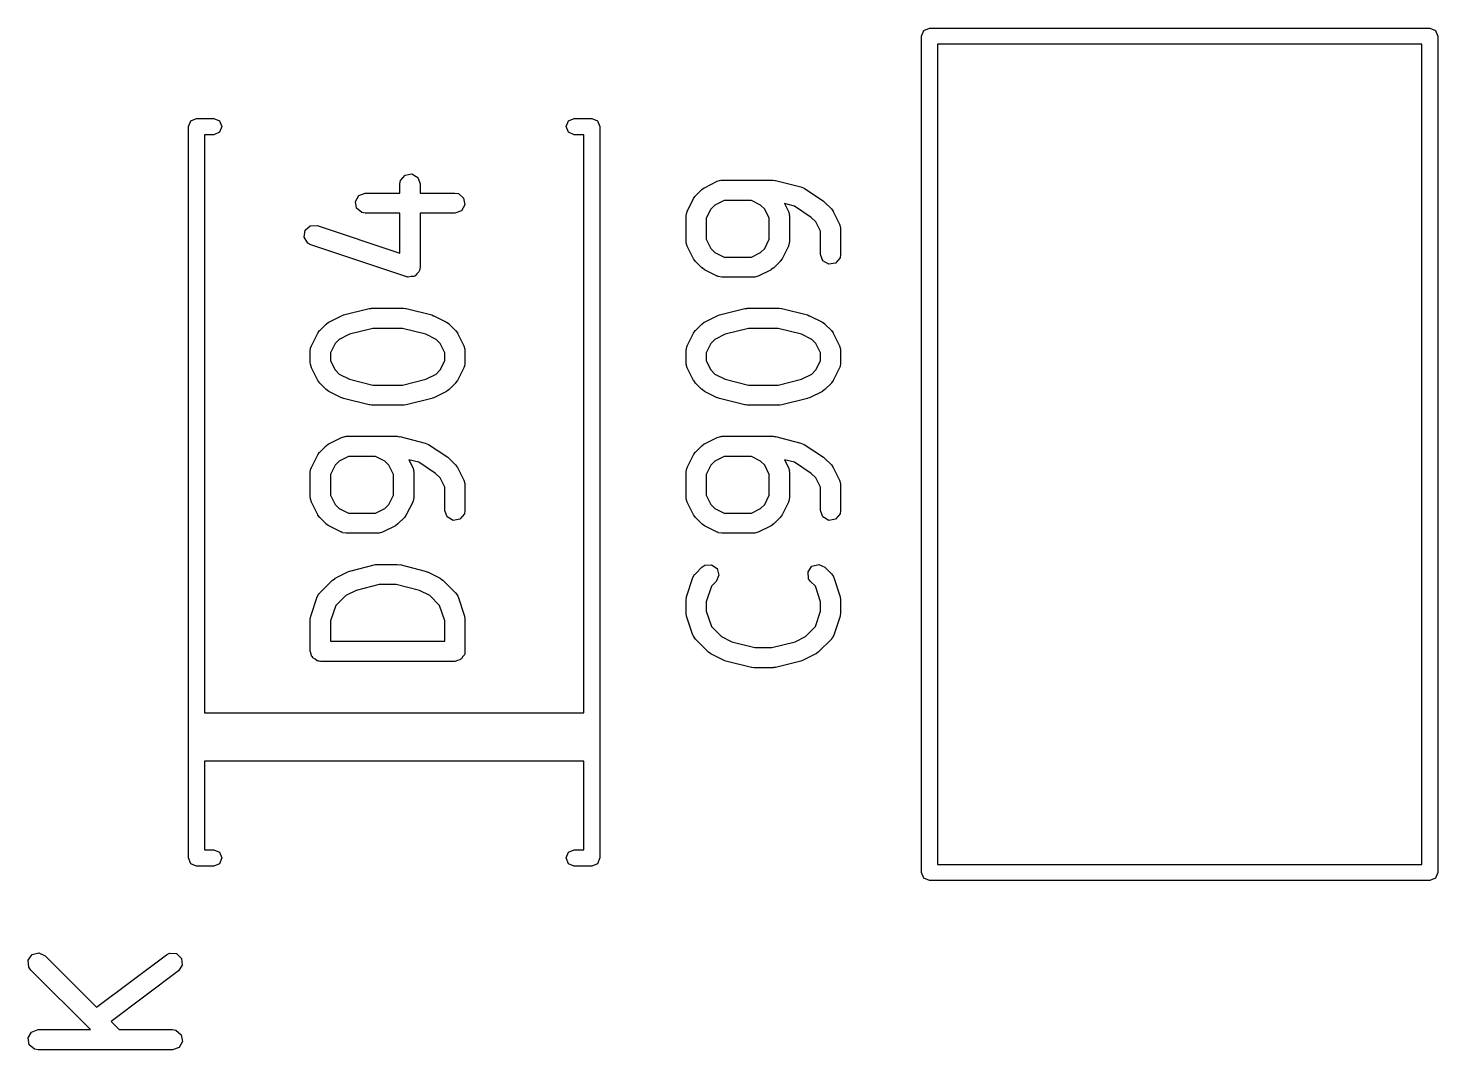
# Model space of a CAD drawing. Extents: x 77.3 to 150, y -138.2 to -51.5.
# Drawn here: x 106.75 to 117.24, y -72.22 to -64.62 of the extents above; entities that cross this region are included whole.
import ezdxf

# ---------------------------------------------------------------- set-up
doc = ezdxf.new("R2010")
doc.units = 0
doc.layers.add('BLACK', color=7, linetype='CONTINUOUS')

msp = doc.modelspace()

# ---------------------------------------------------------------- linework, layer by layer
at = {"layer": 'BLACK', "linetype": 'CONTINUOUS'}
for p, q in [((113.396, -64.68), (113.414, -64.6376)), ((113.396, -70.9), (113.396, -64.68)), ((113.414, -64.6376), (113.456, -64.62)), ((113.456, -64.62), (117.176, -64.62)), ((117.176, -64.62), (117.218, -64.6376)), ((117.218, -64.6376), (117.236, -64.68)), ((117.236, -64.68), (117.236, -70.9)), ((113.516, -64.74), (113.516, -70.84)), ((117.116, -64.74), (113.516, -64.74)), ((117.116, -70.84), (117.116, -64.74)), ((107.962, -65.3096), (108.004, -65.292)), ((108.004, -65.292), (108.134, -65.292)), ((108.134, -65.292), (108.176, -65.3096)), ((110.772, -65.3096), (110.814, -65.292)), ((110.814, -65.292), (110.944, -65.292)), ((110.944, -65.292), (110.986, -65.3096)), ((107.944, -65.352), (107.962, -65.3096)), ((107.944, -70.792), (107.944, -65.352)), ((108.134, -65.412), (108.064, -65.412)), ((108.064, -65.412), (108.064, -69.712)), ((108.176, -65.3944), (108.134, -65.412)), ((108.176, -65.3096), (108.194, -65.352)), ((108.194, -65.352), (108.176, -65.3944)), ((110.754, -65.352), (110.772, -65.3096)), ((110.772, -65.3944), (110.754, -65.352)), ((110.814, -65.412), (110.772, -65.3944)), ((110.884, -65.412), (110.814, -65.412)), ((110.884, -69.712), (110.884, -65.412)), ((110.986, -65.3096), (111.004, -65.352)), ((111.004, -65.352), (111.004, -70.792)), ((109.523, -65.7526), (109.556, -65.7133)), ((109.556, -65.7133), (109.606, -65.7044)), ((109.606, -65.7044), (109.65, -65.7301)), ((109.518, -65.7783), (109.523, -65.7526)), ((109.518, -65.8461), (109.518, -65.7783)), ((109.65, -65.7301), (109.668, -65.7783)), ((109.668, -65.7783), (109.668, -65.8461)), ((111.715, -65.8681), (111.763, -65.8205)), ((111.763, -65.8205), (111.781, -65.8076)), ((111.781, -65.8076), (111.782, -65.8064)), ((111.782, -65.8064), (111.877, -65.7588)), ((111.877, -65.7588), (111.902, -65.7514)), ((111.902, -65.7514), (111.907, -65.7524)), ((111.907, -65.7524), (111.911, -65.7509)), ((111.911, -65.7509), (112.292, -65.7509)), ((112.292, -65.7509), (112.307, -65.7535)), ((112.307, -65.7535), (112.31, -65.7531)), ((112.31, -65.7531), (112.5, -65.8008)), ((112.5, -65.8008), (112.523, -65.811)), ((112.523, -65.811), (112.524, -65.8111)), ((112.524, -65.8111), (112.667, -65.9064)), ((109.186, -65.9081), (109.212, -65.8637)), ((109.195, -65.9586), (109.186, -65.9081)), ((109.212, -65.8637), (109.26, -65.8461)), ((109.26, -65.8461), (109.518, -65.8461)), ((109.668, -65.8461), (109.926, -65.8461)), ((109.926, -65.8461), (109.952, -65.8507)), ((109.952, -65.8507), (109.991, -65.8836)), ((110, -65.9342), (109.975, -65.9786)), ((109.991, -65.8836), (110, -65.9342)), ((111.653, -65.9828), (111.701, -65.8876)), ((111.701, -65.8876), (111.714, -65.8696)), ((111.714, -65.8696), (111.715, -65.8681)), ((111.86, -65.9352), (111.83, -65.9656)), ((111.929, -65.9009), (111.86, -65.9352)), ((112.131, -65.9009), (111.929, -65.9009)), ((112.2, -65.9352), (112.131, -65.9009)), ((112.23, -65.9656), (112.2, -65.9352)), ((112.451, -65.9431), (112.377, -65.9246)), ((112.377, -65.9246), (112.407, -65.9828)), ((112.667, -65.9064), (112.675, -65.9143)), ((112.675, -65.9143), (112.678, -65.9157)), ((112.678, -65.9157), (112.726, -65.9633)), ((109.234, -65.9916), (109.195, -65.9586)), ((109.26, -65.9961), (109.234, -65.9916)), ((109.518, -65.9961), (109.26, -65.9961)), ((109.518, -66.2933), (109.518, -65.9961)), ((109.926, -65.9961), (109.668, -65.9961)), ((109.668, -65.9961), (109.668, -66.3973)), ((109.975, -65.9786), (109.926, -65.9961)), ((111.645, -66.0164), (111.65, -65.9907)), ((111.645, -66.2069), (111.645, -66.0164)), ((111.65, -65.9907), (111.653, -65.9873)), ((111.653, -65.9873), (111.653, -65.9828)), ((111.83, -65.9656), (111.795, -66.0341)), ((111.795, -66.0341), (111.795, -66.1892)), ((112.264, -66.0341), (112.23, -65.9656)), ((112.264, -66.1892), (112.264, -66.0341)), ((112.407, -65.9828), (112.414, -66.0078)), ((112.414, -66.0078), (112.413, -66.0122)), ((112.413, -66.0122), (112.414, -66.0164)), ((112.414, -66.0164), (112.414, -66.2069)), ((112.577, -66.027), (112.451, -65.9431)), ((112.611, -66.0608), (112.577, -66.027)), ((112.726, -65.9633), (112.739, -65.9817)), ((112.739, -65.9817), (112.74, -65.9828)), ((112.74, -65.9828), (112.787, -66.0781)), ((108.805, -66.1743), (108.813, -66.1235)), ((108.813, -66.1235), (108.851, -66.0895)), ((108.851, -66.0895), (108.902, -66.0881)), ((108.902, -66.0881), (109.518, -66.2933)), ((112.645, -66.1293), (112.611, -66.0608)), ((112.645, -66.3021), (112.645, -66.1293)), ((112.787, -66.0781), (112.795, -66.103)), ((112.795, -66.103), (112.794, -66.1074)), ((112.794, -66.1074), (112.795, -66.1116)), ((112.795, -66.1116), (112.795, -66.3021)), ((108.832, -66.218), (108.805, -66.1743)), ((108.855, -66.2304), (108.832, -66.218)), ((109.569, -66.4685), (108.855, -66.2304)), ((111.647, -66.2111), (111.645, -66.2069)), ((111.646, -66.2154), (111.647, -66.2111)), ((111.653, -66.2404), (111.646, -66.2154)), ((111.701, -66.3356), (111.653, -66.2404)), ((111.795, -66.1892), (111.83, -66.2577)), ((112.23, -66.2577), (112.264, -66.1892)), ((112.407, -66.2404), (112.359, -66.3356)), ((112.41, -66.2325), (112.407, -66.2359)), ((112.407, -66.2359), (112.407, -66.2404)), ((112.414, -66.2069), (112.41, -66.2325)), ((111.702, -66.3368), (111.701, -66.3356)), ((111.715, -66.3551), (111.702, -66.3368)), ((111.763, -66.4027), (111.715, -66.3551)), ((111.83, -66.2577), (111.86, -66.2881)), ((111.86, -66.2881), (111.929, -66.3223)), ((111.929, -66.3223), (112.131, -66.3223)), ((112.131, -66.3223), (112.2, -66.2881)), ((112.2, -66.2881), (112.23, -66.2577)), ((112.345, -66.3551), (112.297, -66.4027)), ((112.346, -66.3536), (112.345, -66.3551)), ((112.359, -66.3356), (112.346, -66.3536)), ((112.663, -66.3503), (112.645, -66.3021)), ((112.707, -66.376), (112.663, -66.3503)), ((112.791, -66.3277), (112.758, -66.367)), ((112.795, -66.3021), (112.791, -66.3277)), ((109.644, -66.4466), (109.631, -66.4623)), ((109.659, -66.433), (109.644, -66.4466)), ((109.66, -66.4274), (109.659, -66.433)), ((109.664, -66.423), (109.66, -66.4274)), ((109.668, -66.3973), (109.664, -66.423)), ((111.764, -66.4034), (111.763, -66.4027)), ((111.782, -66.4168), (111.764, -66.4034)), ((111.877, -66.4644), (111.782, -66.4168)), ((112.278, -66.4168), (112.182, -66.4644)), ((112.279, -66.4156), (112.278, -66.4168)), ((112.297, -66.4027), (112.279, -66.4156)), ((112.758, -66.367), (112.707, -66.376)), ((109.575, -66.4683), (109.569, -66.4685)), ((109.58, -66.4712), (109.575, -66.4683)), ((109.6, -66.4676), (109.58, -66.4712)), ((109.621, -66.4671), (109.6, -66.4676)), ((109.625, -66.4633), (109.621, -66.4671)), ((109.631, -66.4623), (109.625, -66.4633)), ((111.882, -66.4649), (111.877, -66.4644)), ((111.885, -66.4678), (111.882, -66.4649)), ((111.911, -66.4723), (111.885, -66.4678)), ((112.149, -66.4723), (111.911, -66.4723)), ((112.153, -66.4708), (112.149, -66.4723)), ((112.158, -66.4718), (112.153, -66.4708)), ((112.182, -66.4644), (112.158, -66.4718)), ((108.988, -66.8064), (109.083, -66.7588)), ((109.083, -66.7588), (109.096, -66.7551)), ((109.096, -66.7551), (109.099, -66.7531)), ((109.099, -66.7531), (109.289, -66.7055)), ((109.289, -66.7055), (109.304, -66.7045)), ((109.304, -66.7045), (109.307, -66.7033)), ((109.307, -66.7033), (109.545, -66.7033)), ((109.545, -66.7033), (109.56, -66.7059)), ((109.56, -66.7059), (109.564, -66.7055)), ((109.564, -66.7055), (109.754, -66.7531)), ((109.754, -66.7531), (109.766, -66.7584)), ((109.766, -66.7584), (109.769, -66.7588)), ((109.769, -66.7588), (109.865, -66.8064)), ((111.782, -66.8064), (111.877, -66.7588)), ((111.877, -66.7588), (111.89, -66.7551)), ((111.89, -66.7551), (111.893, -66.7531)), ((111.893, -66.7531), (112.083, -66.7055)), ((112.083, -66.7055), (112.098, -66.7045)), ((112.098, -66.7045), (112.101, -66.7033)), ((112.101, -66.7033), (112.339, -66.7033)), ((112.339, -66.7033), (112.354, -66.7059)), ((112.354, -66.7059), (112.358, -66.7055)), ((112.358, -66.7055), (112.548, -66.7531)), ((112.548, -66.7531), (112.56, -66.7584)), ((112.56, -66.7584), (112.563, -66.7588)), ((112.563, -66.7588), (112.659, -66.8064)), ((108.907, -66.8876), (108.92, -66.8696)), ((108.92, -66.8696), (108.921, -66.8681)), ((108.921, -66.8681), (108.969, -66.8205)), ((108.969, -66.8205), (108.987, -66.8076)), ((108.987, -66.8076), (108.988, -66.8064)), ((109.317, -66.8533), (109.143, -66.8967)), ((109.536, -66.8533), (109.317, -66.8533)), ((109.71, -66.8967), (109.536, -66.8533)), ((109.865, -66.8064), (109.883, -66.8198)), ((109.883, -66.8198), (109.884, -66.8205)), ((109.884, -66.8205), (109.932, -66.8681)), ((109.932, -66.8681), (109.945, -66.8865)), ((111.701, -66.8876), (111.714, -66.8696)), ((111.714, -66.8696), (111.715, -66.8681)), ((111.715, -66.8681), (111.763, -66.8205)), ((111.763, -66.8205), (111.781, -66.8076)), ((111.781, -66.8076), (111.782, -66.8064)), ((112.111, -66.8533), (111.937, -66.8967)), ((112.33, -66.8533), (112.111, -66.8533)), ((112.504, -66.8967), (112.33, -66.8533)), ((112.659, -66.8064), (112.677, -66.8198)), ((112.677, -66.8198), (112.678, -66.8205)), ((112.678, -66.8205), (112.726, -66.8681)), ((112.726, -66.8681), (112.739, -66.8865)), ((108.859, -66.9828), (108.907, -66.8876)), ((108.859, -66.9873), (108.859, -66.9828)), ((109.036, -66.9656), (109.001, -67.0341)), ((109.066, -66.9352), (109.036, -66.9656)), ((109.143, -66.8967), (109.066, -66.9352)), ((109.787, -66.9352), (109.71, -66.8967)), ((109.817, -66.9656), (109.787, -66.9352)), ((109.851, -67.0341), (109.817, -66.9656)), ((109.945, -66.8865), (109.946, -66.8876)), ((109.946, -66.8876), (109.993, -66.9828)), ((109.993, -66.9828), (110.001, -67.0078)), ((111.653, -66.9828), (111.701, -66.8876)), ((111.653, -66.9873), (111.653, -66.9828)), ((111.83, -66.9656), (111.795, -67.0341)), ((111.86, -66.9352), (111.83, -66.9656)), ((111.937, -66.8967), (111.86, -66.9352)), ((112.581, -66.9352), (112.504, -66.8967)), ((112.611, -66.9656), (112.581, -66.9352)), ((112.645, -67.0341), (112.611, -66.9656)), ((112.739, -66.8865), (112.74, -66.8876)), ((112.74, -66.8876), (112.787, -66.9828)), ((112.787, -66.9828), (112.795, -67.0078)), ((108.851, -67.0164), (108.856, -66.9907)), ((108.851, -67.1116), (108.851, -67.0164)), ((108.856, -66.9907), (108.859, -66.9873)), ((109.001, -67.0341), (109.001, -67.0939)), ((109.851, -67.0939), (109.851, -67.0341)), ((110.001, -67.0078), (110, -67.0122)), ((110, -67.0122), (110.001, -67.0164)), ((110.001, -67.0164), (110.001, -67.1116)), ((111.645, -67.0164), (111.65, -66.9907)), ((111.645, -67.1116), (111.645, -67.0164)), ((111.65, -66.9907), (111.653, -66.9873)), ((111.795, -67.0341), (111.795, -67.0939)), ((112.645, -67.0939), (112.645, -67.0341)), ((112.795, -67.0078), (112.794, -67.0122)), ((112.794, -67.0122), (112.795, -67.0164)), ((112.795, -67.0164), (112.795, -67.1116)), ((108.853, -67.1158), (108.851, -67.1116)), ((108.852, -67.1202), (108.853, -67.1158)), ((108.859, -67.1452), (108.852, -67.1202)), ((108.907, -67.2404), (108.859, -67.1452)), ((109.001, -67.0939), (109.036, -67.1624)), ((109.036, -67.1624), (109.066, -67.1928)), ((109.066, -67.1928), (109.143, -67.2313)), ((109.71, -67.2313), (109.787, -67.1928)), ((109.787, -67.1928), (109.817, -67.1624)), ((109.817, -67.1624), (109.851, -67.0939)), ((109.993, -67.1452), (109.946, -67.2404)), ((109.994, -67.1407), (109.993, -67.1452)), ((109.997, -67.1373), (109.994, -67.1407)), ((110.001, -67.1116), (109.997, -67.1373)), ((111.647, -67.1158), (111.645, -67.1116)), ((111.646, -67.1202), (111.647, -67.1158)), ((111.653, -67.1452), (111.646, -67.1202)), ((111.701, -67.2404), (111.653, -67.1452)), ((111.795, -67.0939), (111.83, -67.1624)), ((111.83, -67.1624), (111.86, -67.1928)), ((111.86, -67.1928), (111.937, -67.2313)), ((112.504, -67.2313), (112.581, -67.1928)), ((112.581, -67.1928), (112.611, -67.1624)), ((112.611, -67.1624), (112.645, -67.0939)), ((112.787, -67.1452), (112.74, -67.2404)), ((112.788, -67.1407), (112.787, -67.1452)), ((112.791, -67.1373), (112.788, -67.1407)), ((112.795, -67.1116), (112.791, -67.1373)), ((108.908, -67.2415), (108.907, -67.2404)), ((108.921, -67.2599), (108.908, -67.2415)), ((108.969, -67.3075), (108.921, -67.2599)), ((109.143, -67.2313), (109.317, -67.2747)), ((109.317, -67.2747), (109.536, -67.2747)), ((109.536, -67.2747), (109.71, -67.2313)), ((109.932, -67.2599), (109.884, -67.3075)), ((109.946, -67.2404), (109.932, -67.2584)), ((109.932, -67.2584), (109.932, -67.2599)), ((111.702, -67.2415), (111.701, -67.2404)), ((111.715, -67.2599), (111.702, -67.2415)), ((111.763, -67.3075), (111.715, -67.2599)), ((111.937, -67.2313), (112.111, -67.2747)), ((112.111, -67.2747), (112.33, -67.2747)), ((112.33, -67.2747), (112.504, -67.2313)), ((112.726, -67.2599), (112.678, -67.3075)), ((112.74, -67.2404), (112.726, -67.2584)), ((112.726, -67.2584), (112.726, -67.2599)), ((108.97, -67.3082), (108.969, -67.3075)), ((108.988, -67.3216), (108.97, -67.3082)), ((109.083, -67.3692), (108.988, -67.3216)), ((109.087, -67.3696), (109.083, -67.3692)), ((109.099, -67.3749), (109.087, -67.3696)), ((109.289, -67.4225), (109.099, -67.3749)), ((109.754, -67.3749), (109.564, -67.4225)), ((109.757, -67.3729), (109.754, -67.3749)), ((109.769, -67.3692), (109.757, -67.3729)), ((109.865, -67.3216), (109.769, -67.3692)), ((109.866, -67.3204), (109.865, -67.3216)), ((109.884, -67.3075), (109.866, -67.3204)), ((111.764, -67.3082), (111.763, -67.3075)), ((111.782, -67.3216), (111.764, -67.3082)), ((111.877, -67.3692), (111.782, -67.3216)), ((111.881, -67.3696), (111.877, -67.3692)), ((111.893, -67.3749), (111.881, -67.3696)), ((112.083, -67.4225), (111.893, -67.3749)), ((112.548, -67.3749), (112.358, -67.4225)), ((112.551, -67.3729), (112.548, -67.3749)), ((112.563, -67.3692), (112.551, -67.3729)), ((112.659, -67.3216), (112.563, -67.3692)), ((112.66, -67.3204), (112.659, -67.3216)), ((112.678, -67.3075), (112.66, -67.3204)), ((109.293, -67.4221), (109.289, -67.4225)), ((109.307, -67.4247), (109.293, -67.4221)), ((109.545, -67.4247), (109.307, -67.4247)), ((109.549, -67.4235), (109.545, -67.4247)), ((109.564, -67.4225), (109.549, -67.4235)), ((112.087, -67.4221), (112.083, -67.4225)), ((112.101, -67.4247), (112.087, -67.4221)), ((112.339, -67.4247), (112.101, -67.4247)), ((112.343, -67.4235), (112.339, -67.4247)), ((112.358, -67.4225), (112.343, -67.4235)), ((108.969, -67.7253), (108.987, -67.7124)), ((108.987, -67.7124), (108.988, -67.7112)), ((108.988, -67.7112), (109.083, -67.6636)), ((109.083, -67.6636), (109.108, -67.6562)), ((109.108, -67.6562), (109.113, -67.6572)), ((109.113, -67.6572), (109.117, -67.6557)), ((109.117, -67.6557), (109.498, -67.6557)), ((109.498, -67.6557), (109.513, -67.6583)), ((109.513, -67.6583), (109.516, -67.6579)), ((109.516, -67.6579), (109.706, -67.7055)), ((109.706, -67.7055), (109.729, -67.7158)), ((109.729, -67.7158), (109.73, -67.7159)), ((109.73, -67.7159), (109.873, -67.8111)), ((111.763, -67.7253), (111.781, -67.7124)), ((111.781, -67.7124), (111.782, -67.7112)), ((111.782, -67.7112), (111.877, -67.6636)), ((111.877, -67.6636), (111.902, -67.6562)), ((111.902, -67.6562), (111.907, -67.6572)), ((111.907, -67.6572), (111.911, -67.6557)), ((111.911, -67.6557), (112.292, -67.6557)), ((112.292, -67.6557), (112.307, -67.6583)), ((112.307, -67.6583), (112.31, -67.6579)), ((112.31, -67.6579), (112.5, -67.7055)), ((112.5, -67.7055), (112.523, -67.7158)), ((112.523, -67.7158), (112.524, -67.7159)), ((112.524, -67.7159), (112.667, -67.8111)), ((108.859, -67.8876), (108.907, -67.7924)), ((108.907, -67.7924), (108.92, -67.7744)), ((108.92, -67.7744), (108.921, -67.7729)), ((108.921, -67.7729), (108.969, -67.7253)), ((109.135, -67.8057), (109.066, -67.8399)), ((109.337, -67.8057), (109.135, -67.8057)), ((109.406, -67.8399), (109.337, -67.8057)), ((109.873, -67.8111), (109.881, -67.819)), ((109.881, -67.819), (109.884, -67.8205)), ((109.884, -67.8205), (109.932, -67.8681)), ((111.653, -67.8876), (111.701, -67.7924)), ((111.701, -67.7924), (111.714, -67.7744)), ((111.714, -67.7744), (111.715, -67.7729)), ((111.715, -67.7729), (111.763, -67.7253)), ((111.929, -67.8057), (111.86, -67.8399)), ((112.131, -67.8057), (111.929, -67.8057)), ((112.2, -67.8399), (112.131, -67.8057)), ((112.667, -67.8111), (112.675, -67.819)), ((112.675, -67.819), (112.678, -67.8205)), ((112.678, -67.8205), (112.726, -67.8681)), ((108.851, -67.9211), (108.856, -67.8955)), ((108.851, -68.1116), (108.851, -67.9211)), ((108.856, -67.8955), (108.859, -67.8921)), ((108.859, -67.8921), (108.859, -67.8876)), ((109.036, -67.8703), (109.001, -67.9388)), ((109.066, -67.8399), (109.036, -67.8703)), ((109.436, -67.8703), (109.406, -67.8399)), ((109.47, -67.9388), (109.436, -67.8703)), ((109.657, -67.8479), (109.583, -67.8294)), ((109.583, -67.8294), (109.613, -67.8876)), ((109.613, -67.8876), (109.62, -67.9126)), ((109.62, -67.9126), (109.619, -67.9169)), ((109.619, -67.9169), (109.62, -67.9211)), ((109.62, -67.9211), (109.62, -68.1116)), ((109.783, -67.9318), (109.657, -67.8479)), ((109.932, -67.8681), (109.945, -67.8865)), ((109.945, -67.8865), (109.946, -67.8876)), ((109.946, -67.8876), (109.993, -67.9828)), ((111.645, -67.9211), (111.65, -67.8955)), ((111.645, -68.1116), (111.645, -67.9211)), ((111.65, -67.8955), (111.653, -67.8921)), ((111.653, -67.8921), (111.653, -67.8876)), ((111.83, -67.8703), (111.795, -67.9388)), ((111.86, -67.8399), (111.83, -67.8703)), ((112.23, -67.8703), (112.2, -67.8399)), ((112.264, -67.9388), (112.23, -67.8703)), ((112.451, -67.8479), (112.377, -67.8294)), ((112.377, -67.8294), (112.407, -67.8876)), ((112.407, -67.8876), (112.414, -67.9126)), ((112.414, -67.9126), (112.413, -67.9169)), ((112.413, -67.9169), (112.414, -67.9211)), ((112.414, -67.9211), (112.414, -68.1116)), ((112.577, -67.9318), (112.451, -67.8479)), ((112.726, -67.8681), (112.739, -67.8865)), ((112.739, -67.8865), (112.74, -67.8876)), ((112.74, -67.8876), (112.787, -67.9828)), ((109.001, -67.9388), (109.001, -68.0939)), ((109.47, -68.0939), (109.47, -67.9388)), ((109.817, -67.9656), (109.783, -67.9318)), ((109.851, -68.0341), (109.817, -67.9656)), ((109.851, -68.2069), (109.851, -68.0341)), ((109.993, -67.9828), (110.001, -68.0078)), ((110.001, -68.0078), (110, -68.0122)), ((110, -68.0122), (110.001, -68.0164)), ((110.001, -68.0164), (110.001, -68.2069)), ((111.795, -67.9388), (111.795, -68.0939)), ((112.264, -68.0939), (112.264, -67.9388)), ((112.611, -67.9656), (112.577, -67.9318)), ((112.645, -68.0341), (112.611, -67.9656)), ((112.645, -68.2069), (112.645, -68.0341)), ((112.787, -67.9828), (112.795, -68.0078)), ((112.795, -68.0078), (112.794, -68.0122)), ((112.794, -68.0122), (112.795, -68.0164)), ((112.795, -68.0164), (112.795, -68.2069)), ((108.853, -68.1158), (108.851, -68.1116)), ((108.852, -68.1202), (108.853, -68.1158)), ((108.859, -68.1452), (108.852, -68.1202)), ((109.001, -68.0939), (109.036, -68.1624)), ((109.436, -68.1624), (109.47, -68.0939)), ((109.616, -68.1373), (109.613, -68.1407)), ((109.62, -68.1116), (109.616, -68.1373)), ((111.647, -68.1158), (111.645, -68.1116)), ((111.646, -68.1202), (111.647, -68.1158)), ((111.653, -68.1452), (111.646, -68.1202)), ((111.795, -68.0939), (111.83, -68.1624)), ((112.23, -68.1624), (112.264, -68.0939)), ((112.41, -68.1373), (112.407, -68.1407)), ((112.414, -68.1116), (112.41, -68.1373)), ((108.907, -68.2404), (108.859, -68.1452)), ((108.908, -68.2415), (108.907, -68.2404)), ((108.921, -68.2599), (108.908, -68.2415)), ((109.036, -68.1624), (109.066, -68.1928)), ((109.066, -68.1928), (109.135, -68.2271)), ((109.135, -68.2271), (109.337, -68.2271)), ((109.337, -68.2271), (109.406, -68.1928)), ((109.406, -68.1928), (109.436, -68.1624)), ((109.565, -68.2404), (109.552, -68.2584)), ((109.613, -68.1452), (109.565, -68.2404)), ((109.613, -68.1407), (109.613, -68.1452)), ((109.869, -68.2551), (109.851, -68.2069)), ((109.997, -68.2325), (109.964, -68.2718)), ((110.001, -68.2069), (109.997, -68.2325)), ((111.701, -68.2404), (111.653, -68.1452)), ((111.702, -68.2415), (111.701, -68.2404)), ((111.715, -68.2599), (111.702, -68.2415)), ((111.83, -68.1624), (111.86, -68.1928)), ((111.86, -68.1928), (111.929, -68.2271)), ((111.929, -68.2271), (112.131, -68.2271)), ((112.131, -68.2271), (112.2, -68.1928)), ((112.2, -68.1928), (112.23, -68.1624)), ((112.359, -68.2404), (112.346, -68.2584)), ((112.407, -68.1452), (112.359, -68.2404)), ((112.407, -68.1407), (112.407, -68.1452)), ((112.663, -68.2551), (112.645, -68.2069)), ((112.791, -68.2325), (112.758, -68.2718)), ((112.795, -68.2069), (112.791, -68.2325)), ((108.969, -68.3075), (108.921, -68.2599)), ((108.97, -68.3082), (108.969, -68.3075)), ((108.988, -68.3216), (108.97, -68.3082)), ((109.083, -68.3692), (108.988, -68.3216)), ((109.484, -68.3216), (109.388, -68.3692)), ((109.485, -68.3204), (109.484, -68.3216)), ((109.503, -68.3075), (109.485, -68.3204)), ((109.551, -68.2599), (109.503, -68.3075)), ((109.552, -68.2584), (109.551, -68.2599)), ((109.913, -68.2807), (109.869, -68.2551)), ((109.964, -68.2718), (109.913, -68.2807)), ((111.763, -68.3075), (111.715, -68.2599)), ((111.764, -68.3082), (111.763, -68.3075)), ((111.782, -68.3216), (111.764, -68.3082)), ((111.877, -68.3692), (111.782, -68.3216)), ((112.278, -68.3216), (112.182, -68.3692)), ((112.279, -68.3204), (112.278, -68.3216)), ((112.297, -68.3075), (112.279, -68.3204)), ((112.345, -68.2599), (112.297, -68.3075)), ((112.346, -68.2584), (112.345, -68.2599)), ((112.707, -68.2807), (112.663, -68.2551)), ((112.758, -68.2718), (112.707, -68.2807)), ((109.088, -68.3697), (109.083, -68.3692)), ((109.091, -68.3726), (109.088, -68.3697)), ((109.117, -68.3771), (109.091, -68.3726)), ((109.355, -68.3771), (109.117, -68.3771)), ((109.359, -68.3756), (109.355, -68.3771)), ((109.364, -68.3766), (109.359, -68.3756)), ((109.388, -68.3692), (109.364, -68.3766)), ((111.882, -68.3697), (111.877, -68.3692)), ((111.885, -68.3726), (111.882, -68.3697)), ((111.911, -68.3771), (111.885, -68.3726)), ((112.149, -68.3771), (111.911, -68.3771)), ((112.153, -68.3756), (112.149, -68.3771)), ((112.158, -68.3766), (112.153, -68.3756)), ((112.182, -68.3692), (112.158, -68.3766)), ((109.036, -68.7112), (109.131, -68.6636)), ((109.131, -68.6636), (109.143, -68.6599)), ((109.143, -68.6599), (109.146, -68.6579)), ((109.146, -68.6579), (109.337, -68.6103)), ((109.337, -68.6103), (109.352, -68.6092)), ((109.352, -68.6092), (109.355, -68.608)), ((109.355, -68.608), (109.498, -68.608)), ((109.498, -68.608), (109.513, -68.6106)), ((109.513, -68.6106), (109.516, -68.6103)), ((109.516, -68.6103), (109.706, -68.6579)), ((109.706, -68.6579), (109.718, -68.6632)), ((109.718, -68.6632), (109.722, -68.6636)), ((109.722, -68.6636), (109.817, -68.7112)), ((111.715, -68.6776), (111.763, -68.63)), ((111.763, -68.63), (111.784, -68.6151)), ((111.784, -68.6151), (111.835, -68.6106)), ((111.835, -68.6106), (111.877, -68.64)), ((111.877, -68.64), (111.89, -68.6896)), ((112.553, -68.6636), (112.582, -68.6216)), ((112.557, -68.7147), (112.553, -68.6636)), ((112.582, -68.6216), (112.632, -68.6083)), ((112.632, -68.6083), (112.678, -68.63)), ((112.678, -68.63), (112.726, -68.6776)), ((108.921, -68.8205), (109.016, -68.7253)), ((109.016, -68.7253), (109.035, -68.7124)), ((109.035, -68.7124), (109.036, -68.7112)), ((109.364, -68.758), (109.191, -68.8014)), ((109.489, -68.758), (109.364, -68.758)), ((109.662, -68.8014), (109.489, -68.758)), ((109.817, -68.7112), (109.835, -68.7246)), ((109.835, -68.7246), (109.837, -68.7253)), ((109.837, -68.7253), (109.932, -68.8205)), ((111.649, -68.8498), (111.697, -68.7069)), ((111.697, -68.7069), (111.709, -68.684)), ((111.709, -68.684), (111.713, -68.6817)), ((111.713, -68.6817), (111.715, -68.6776)), ((111.869, -68.7361), (111.834, -68.7712)), ((111.89, -68.6896), (111.869, -68.7361)), ((112.572, -68.7361), (112.557, -68.7147)), ((112.607, -68.7712), (112.572, -68.7361)), ((112.726, -68.6776), (112.741, -68.699)), ((112.741, -68.699), (112.741, -68.7034)), ((112.741, -68.7034), (112.744, -68.7069)), ((112.744, -68.7069), (112.792, -68.8498)), ((108.855, -68.9927), (108.903, -68.8498)), ((108.903, -68.8498), (108.915, -68.8269)), ((108.915, -68.8269), (108.919, -68.8246)), ((108.919, -68.8246), (108.921, -68.8205)), ((109.114, -68.8399), (109.04, -68.914)), ((109.191, -68.8014), (109.114, -68.8399)), ((109.739, -68.8399), (109.662, -68.8014)), ((109.813, -68.914), (109.739, -68.8399)), ((109.932, -68.8205), (109.947, -68.8418)), ((109.947, -68.8418), (109.947, -68.8463)), ((109.947, -68.8463), (109.95, -68.8498)), ((109.95, -68.8498), (109.998, -68.9927)), ((111.645, -68.8735), (111.649, -68.8514)), ((111.649, -68.8514), (111.649, -68.8498)), ((111.834, -68.7712), (111.795, -68.8857)), ((112.645, -68.8857), (112.607, -68.7712)), ((112.792, -68.8498), (112.795, -68.872)), ((112.795, -68.872), (112.795, -68.8735)), ((109.04, -68.914), (109.001, -69.0286)), ((109.851, -69.0285), (109.813, -68.914)), ((111.645, -68.9688), (111.645, -68.8735)), ((111.646, -68.9703), (111.645, -68.9688)), ((111.649, -68.9925), (111.646, -68.9703)), ((111.795, -68.8857), (111.795, -68.9566)), ((111.795, -68.9566), (111.834, -69.0711)), ((112.607, -69.0711), (112.645, -68.9566)), ((112.645, -68.9566), (112.645, -68.8857)), ((112.795, -68.9688), (112.791, -68.9908)), ((112.795, -68.8735), (112.795, -68.9688)), ((108.851, -69.0164), (108.855, -68.9943)), ((108.851, -69.2545), (108.851, -69.0164)), ((108.855, -68.9943), (108.855, -68.9927)), ((109.001, -69.0286), (109.001, -69.1795)), ((109.851, -69.1795), (109.851, -69.0285)), ((109.998, -68.9927), (110.001, -69.0148)), ((110.001, -69.0148), (110.001, -69.0164)), ((110.001, -69.0164), (110.001, -69.2545)), ((111.697, -69.1353), (111.649, -68.9925)), ((111.834, -69.0711), (111.908, -69.1452)), ((112.533, -69.1452), (112.607, -69.0711)), ((112.792, -68.9925), (112.744, -69.1353)), ((112.791, -68.9908), (112.792, -68.9925)), ((109.001, -69.1795), (109.851, -69.1795)), ((111.7, -69.1388), (111.697, -69.1353)), ((111.7, -69.1433), (111.7, -69.1388)), ((111.715, -69.1647), (111.7, -69.1433)), ((111.81, -69.2599), (111.715, -69.1647)), ((111.908, -69.1452), (111.985, -69.1837)), ((111.985, -69.1837), (112.158, -69.2271)), ((112.283, -69.2271), (112.456, -69.1837)), ((112.456, -69.1837), (112.533, -69.1452)), ((112.726, -69.1647), (112.631, -69.2599)), ((112.728, -69.1606), (112.726, -69.1647)), ((112.732, -69.1582), (112.728, -69.1606)), ((112.744, -69.1353), (112.732, -69.1582)), ((108.858, -69.2728), (108.851, -69.2545)), ((108.861, -69.292), (108.858, -69.2728)), ((108.867, -69.2963), (108.861, -69.292)), ((109.997, -69.2801), (109.984, -69.2951)), ((109.999, -69.2704), (109.997, -69.2801)), ((110, -69.2675), (109.999, -69.2704)), ((110.001, -69.2545), (110, -69.2642)), ((110, -69.2642), (110, -69.2675)), ((111.812, -69.2606), (111.81, -69.2599)), ((111.83, -69.2739), (111.812, -69.2606)), ((111.925, -69.3216), (111.83, -69.2739)), ((112.158, -69.2271), (112.283, -69.2271)), ((112.611, -69.2739), (112.516, -69.3216)), ((112.612, -69.2728), (112.611, -69.2739)), ((112.631, -69.2599), (112.612, -69.2728)), ((108.869, -69.3027), (108.867, -69.2963)), ((108.886, -69.3124), (108.869, -69.3027)), ((108.901, -69.325), (108.886, -69.3124)), ((108.91, -69.3267), (108.901, -69.325)), ((108.913, -69.3283), (108.91, -69.3267)), ((108.917, -69.3278), (108.913, -69.3283)), ((108.926, -69.3295), (108.917, -69.3278)), ((109.926, -69.3295), (108.926, -69.3295)), ((109.945, -69.3228), (109.926, -69.3295)), ((109.964, -69.3194), (109.945, -69.3228)), ((109.968, -69.3142), (109.964, -69.3194)), ((109.975, -69.3119), (109.968, -69.3142)), ((109.984, -69.2951), (109.975, -69.3119)), ((111.928, -69.322), (111.925, -69.3216)), ((111.94, -69.3272), (111.928, -69.322)), ((112.131, -69.3749), (111.94, -69.3272)), ((112.134, -69.3745), (112.131, -69.3749)), ((112.149, -69.3771), (112.134, -69.3745)), ((112.292, -69.3771), (112.149, -69.3771)), ((112.295, -69.3759), (112.292, -69.3771)), ((112.31, -69.3749), (112.295, -69.3759)), ((112.5, -69.3272), (112.31, -69.3749)), ((112.503, -69.3252), (112.5, -69.3272)), ((112.516, -69.3216), (112.503, -69.3252)), ((108.064, -69.712), (110.884, -69.712)), ((110.884, -70.072), (108.064, -70.072)), ((108.064, -70.072), (108.064, -70.732)), ((110.884, -70.732), (110.884, -70.072)), ((108.064, -70.732), (108.134, -70.732)), ((108.134, -70.732), (108.176, -70.7496)), ((108.176, -70.7496), (108.194, -70.792)), ((110.754, -70.792), (110.772, -70.7496)), ((110.772, -70.7496), (110.814, -70.732)), ((110.814, -70.732), (110.884, -70.732)), ((107.962, -70.8344), (107.944, -70.792)), ((108.004, -70.852), (107.962, -70.8344)), ((108.134, -70.852), (108.004, -70.852)), ((108.176, -70.8344), (108.134, -70.852)), ((108.194, -70.792), (108.176, -70.8344)), ((110.772, -70.8344), (110.754, -70.792)), ((110.814, -70.852), (110.772, -70.8344)), ((110.944, -70.852), (110.814, -70.852)), ((110.986, -70.8344), (110.944, -70.852)), ((111.004, -70.792), (110.986, -70.8344)), ((113.516, -70.84), (117.116, -70.84)), ((113.414, -70.9424), (113.396, -70.9)), ((113.456, -70.96), (113.414, -70.9424)), ((117.176, -70.96), (113.456, -70.96)), ((117.218, -70.9424), (117.176, -70.96)), ((117.236, -70.9), (117.218, -70.9424)), ((106.754, -71.5531), (106.783, -71.511)), ((106.758, -71.6042), (106.754, -71.5531)), ((106.783, -71.511), (106.833, -71.4978)), ((106.833, -71.4978), (106.879, -71.5194)), ((106.879, -71.5194), (107.262, -71.902)), ((107.262, -71.902), (107.781, -71.5125)), ((107.781, -71.5125), (107.805, -71.5007)), ((107.805, -71.5007), (107.856, -71.5035)), ((107.856, -71.5035), (107.893, -71.5386)), ((107.899, -71.5895), (107.871, -71.6325)), ((107.893, -71.5386), (107.899, -71.5895)), ((106.773, -71.6255), (106.758, -71.6042)), ((107.217, -72.0689), (106.773, -71.6255)), ((107.871, -71.6325), (107.369, -72.0092)), ((107.369, -72.0092), (107.429, -72.0689)), ((106.753, -72.1309), (106.778, -72.0865)), ((106.778, -72.0865), (106.826, -72.0689)), ((106.826, -72.0689), (107.217, -72.0689)), ((107.429, -72.0689), (107.826, -72.0689)), ((107.826, -72.0689), (107.852, -72.0734)), ((107.852, -72.0734), (107.891, -72.1064)), ((107.891, -72.1064), (107.9, -72.1569)), ((106.761, -72.1814), (106.753, -72.1309)), ((106.801, -72.2144), (106.761, -72.1814)), ((106.826, -72.2189), (106.801, -72.2144)), ((107.826, -72.2189), (106.826, -72.2189)), ((107.875, -72.2014), (107.826, -72.2189)), ((107.9, -72.1569), (107.875, -72.2014))]:
    msp.add_line(p, q, dxfattribs=at)

doc.saveas('drawing.dxf')
